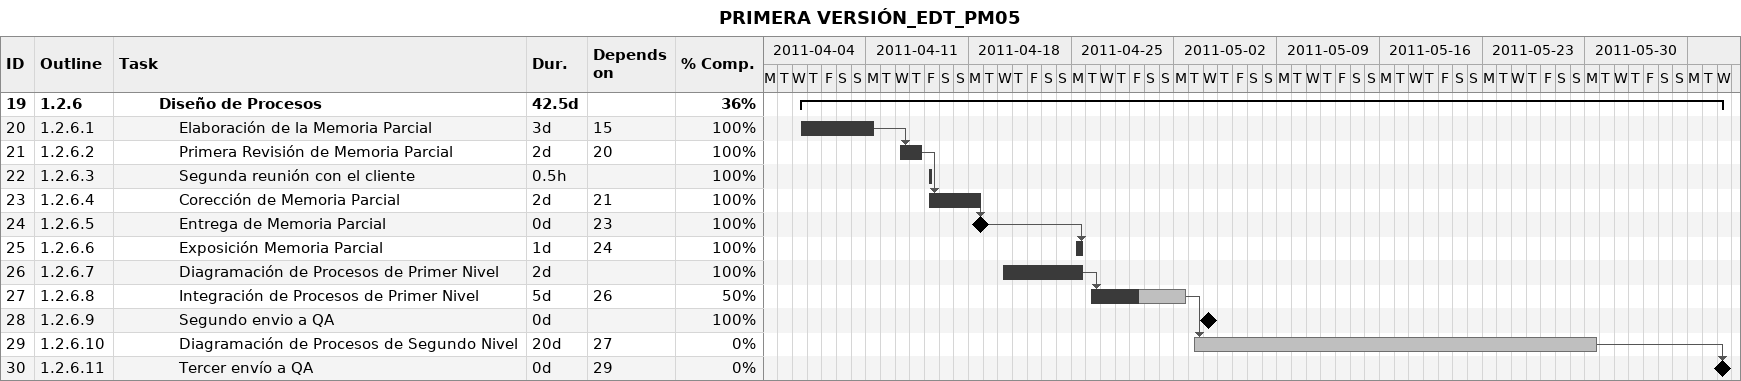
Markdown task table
PRIMERA VERSIÓN_EDT_PM05

| ID | WBS | Task | Duration | Start | Finish | Predecessors | % complete |
|---|---|---|---|---|---|---|---|
| 19 | 1.2.6 | **Diseño de Procesos** | 42.5d | 2011-04-06 | 2011-06-08 |  | 36 |
| 20 | 1.2.6.1 | Elaboración de la Memoria Parcial | 3d | 2011-04-06 | 2011-04-11 | 15 | 100 |
| 21 | 1.2.6.2 | Primera Revisión de Memoria Parcial | 2d | 2011-04-13 | 2011-04-14 | 20 | 100 |
| 22 | 1.2.6.3 | Segunda reunión con el cliente | 0.5h | 2011-04-15 | 2011-04-15 |  | 100 |
| 23 | 1.2.6.4 | Corección de Memoria Parcial | 2d | 2011-04-15 | 2011-04-18 | 21 | 100 |
| 24 | 1.2.6.5 | Entrega de Memoria Parcial | 0d | 2011-04-18 | 2011-04-18 | 23 | 100 |
| 25 | 1.2.6.6 | Exposición Memoria Parcial | 1d | 2011-04-25 | 2011-04-25 | 24 | 100 |
| 26 | 1.2.6.7 | Diagramación de Procesos de Primer Nivel | 2d | 2011-04-20 | 2011-04-25 |  | 100 |
| 27 | 1.2.6.8 | Integración de Procesos de Primer Nivel | 5d | 2011-04-26 | 2011-05-02 | 26 | 50 |
| 28 | 1.2.6.9 | Segundo envio a QA | 0d | 2011-05-04 | 2011-05-04 |  | 100 |
| 29 | 1.2.6.10 | Diagramación de Procesos de Segundo Nivel | 20d | 2011-05-03 | 2011-05-30 | 27 | 0 |
| 30 | 1.2.6.11 | Tercer envío a QA | 0d | 2011-06-08 | 2011-06-08 | 29 | 0 |
